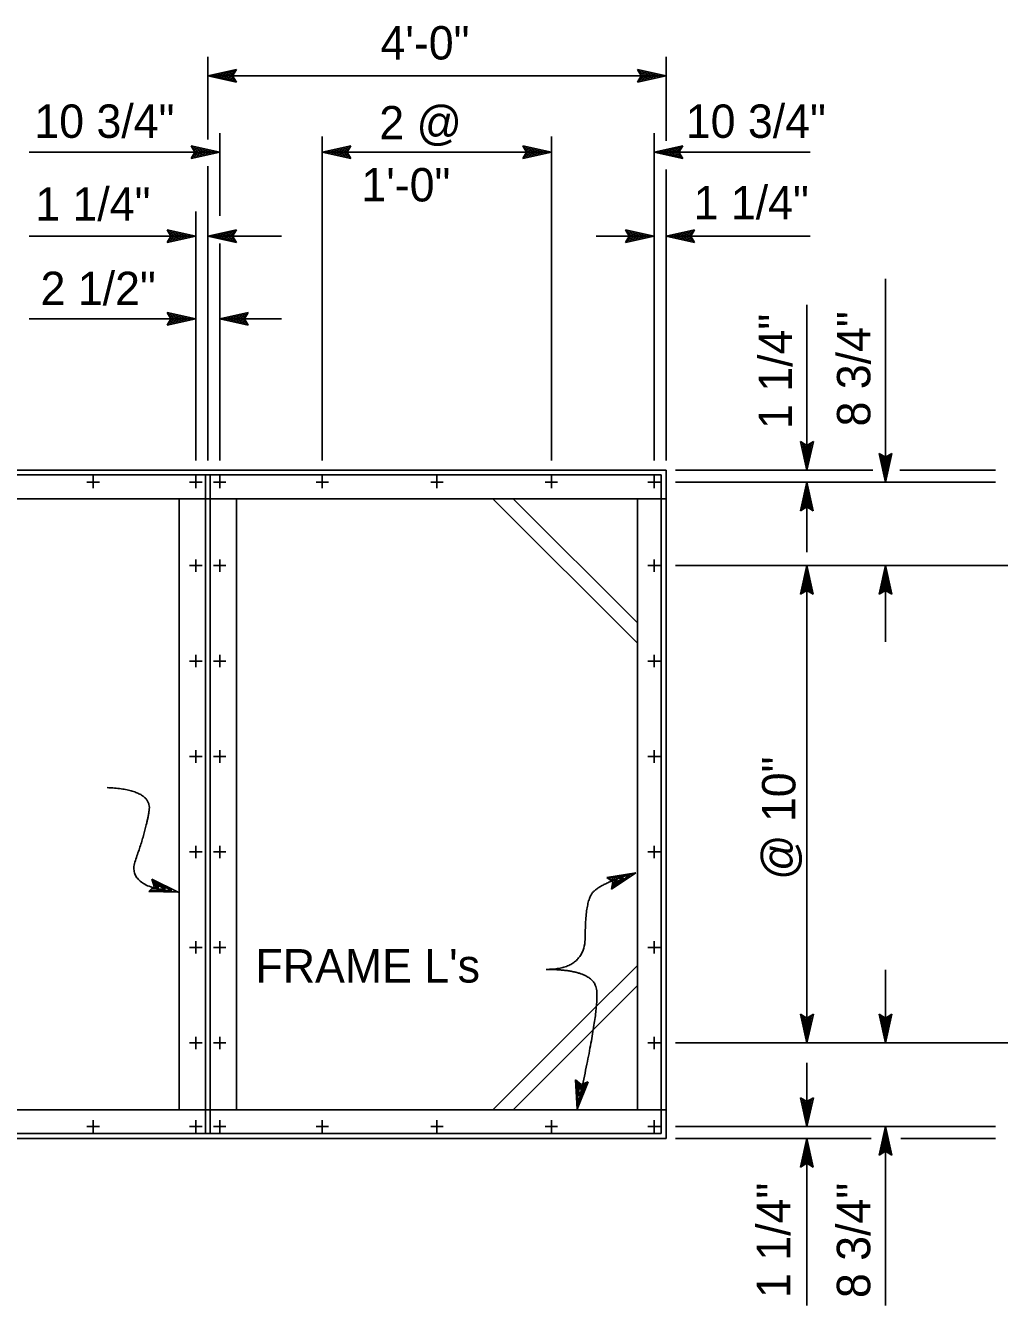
# Model space of a CAD drawing. Extents: x -894 to 866, y -476 to 714.
# Drawn here: x -712 to -508, y -187 to 81.2 of the extents above; entities that cross this region are included whole.
import ezdxf

# ---------------------------------------------------------------- set-up
doc = ezdxf.new("R2010")
doc.units = 0
for name, color, linetype in [('56 Stage 3 Anno', 7, 'Continuous'), ('57 Undefined', 7, 'Continuous'), ('60 Nongeo Data', 7, 'Continuous')]:
    doc.layers.add(name, color=color, linetype=linetype)

msp = doc.modelspace()

# ---------------------------------------------------------------- linework, layer by layer
at = {"layer": '56 Stage 3 Anno'}
for p, q in [((-673.82, 57.3), (-673.82, 74.64)), ((-577.82, 56.99), (-577.82, 74.64)), ((-673.82, 70.64), (-667.82, 71.97)), ((-667.82, 69.3), (-673.82, 70.64)), ((-673.82, 70.64), (-673.82, 70.64)), ((-577.82, 70.64), (-673.82, 70.64)), ((-668.04, 69.66), (-672.44, 70.64)), ((-672.43, 70.65), (-668.06, 71.61)), ((-671.06, 70.64), (-668.24, 71.27)), ((-668.27, 70.02), (-671.06, 70.64)), ((-669.68, 70.64), (-668.47, 70.91)), ((-668.45, 70.37), (-669.68, 70.64)), ((-667.82, 71.97), (-668.62, 70.64)), ((-668.62, 70.64), (-667.82, 69.3)), ((-667.82, 71.97), (-667.82, 71.97)), ((-583.02, 70.64), (-583.82, 71.98)), ((-583.82, 71.98), (-583.82, 71.98)), ((-583.82, 71.98), (-577.82, 70.64)), ((-577.82, 70.64), (-583.82, 69.31)), ((-583.82, 69.31), (-583.02, 70.64)), ((-583.61, 71.63), (-579.2, 70.64)), ((-579.22, 70.64), (-583.59, 69.67)), ((-580.59, 70.65), (-583.41, 70.02)), ((-583.37, 71.27), (-580.59, 70.65)), ((-583.2, 70.92), (-581.97, 70.65)), ((-581.97, 70.65), (-583.18, 70.38)), ((-577.82, 70.64), (-577.82, 70.64)), ((-667.82, 69.3), (-667.82, 69.3)), ((-583.82, 69.31), (-583.82, 69.31)), ((-671.32, 41.33), (-671.32, 58.64)), ((-649.82, -9.98), (-649.82, 57.92)), ((-601.82, -9.98), (-601.82, 57.92)), ((-580.32, -9.98), (-580.32, 58.64)), ((-671.32, 54.64), (-711.22, 54.64)), ((-676.52, 54.64), (-677.32, 55.98)), ((-677.32, 55.98), (-677.32, 55.98)), ((-677.32, 55.98), (-671.32, 54.64)), ((-671.32, 54.64), (-677.32, 53.31)), ((-677.32, 53.31), (-676.52, 54.64)), ((-677.11, 55.63), (-672.7, 54.64)), ((-672.71, 54.64), (-677.09, 53.67)), ((-674.09, 54.65), (-676.91, 54.02)), ((-676.87, 55.27), (-674.09, 54.65)), ((-676.7, 54.92), (-675.47, 54.65)), ((-675.47, 54.65), (-676.68, 54.38)), ((-671.32, 54.64), (-671.32, 54.64)), ((-649.82, 54.64), (-643.82, 55.97)), ((-649.82, 54.64), (-643.82, 55.97)), ((-649.82, 54.64), (-601.82, 54.64)), ((-643.82, 53.3), (-649.82, 54.64)), ((-649.82, 54.64), (-649.82, 54.64)), ((-643.82, 53.3), (-649.82, 54.64)), ((-649.82, 54.64), (-649.82, 54.64)), ((-644.04, 53.66), (-648.44, 54.64)), ((-644.04, 53.66), (-648.44, 54.64)), ((-648.43, 54.65), (-644.06, 55.61)), ((-648.43, 54.65), (-644.06, 55.61)), ((-647.06, 54.64), (-644.24, 55.27)), ((-647.06, 54.64), (-644.24, 55.27)), ((-644.27, 54.02), (-647.06, 54.64)), ((-644.27, 54.02), (-647.06, 54.64)), ((-645.68, 54.64), (-644.47, 54.91)), ((-645.68, 54.64), (-644.47, 54.91)), ((-644.45, 54.37), (-645.68, 54.64)), ((-644.45, 54.37), (-645.68, 54.64)), ((-643.82, 55.97), (-644.62, 54.64)), ((-643.82, 55.97), (-644.62, 54.64)), ((-644.62, 54.64), (-643.82, 53.3)), ((-644.62, 54.64), (-643.82, 53.3)), ((-643.82, 55.97), (-643.82, 55.97)), ((-643.82, 55.97), (-643.82, 55.97)), ((-607.02, 54.64), (-607.82, 55.98)), ((-607.82, 55.98), (-607.82, 55.98)), ((-607.82, 55.98), (-601.82, 54.64)), ((-601.82, 54.64), (-607.82, 53.31)), ((-607.82, 53.31), (-607.02, 54.64)), ((-607.61, 55.63), (-603.2, 54.64)), ((-603.21, 54.64), (-607.59, 53.67)), ((-604.59, 54.65), (-607.41, 54.02)), ((-607.37, 55.27), (-604.59, 54.65)), ((-607.2, 54.92), (-605.97, 54.65)), ((-605.97, 54.65), (-607.18, 54.38)), ((-601.82, 54.64), (-601.82, 54.64)), ((-580.32, 54.64), (-574.32, 55.97)), ((-574.32, 53.3), (-580.32, 54.64)), ((-580.32, 54.64), (-580.32, 54.64)), ((-580.32, 54.64), (-547.62, 54.64)), ((-574.54, 53.66), (-578.94, 54.64)), ((-578.93, 54.65), (-574.56, 55.61)), ((-577.56, 54.64), (-574.74, 55.27)), ((-574.77, 54.02), (-577.56, 54.64)), ((-576.18, 54.64), (-574.97, 54.91)), ((-574.95, 54.37), (-576.18, 54.64)), ((-574.32, 55.97), (-575.12, 54.64)), ((-575.12, 54.64), (-574.32, 53.3)), ((-574.32, 55.97), (-574.32, 55.97)), ((-677.32, 53.31), (-677.32, 53.31)), ((-673.82, -9.98), (-673.82, 51.68)), ((-643.82, 53.3), (-643.82, 53.3)), ((-643.82, 53.3), (-643.82, 53.3)), ((-607.82, 53.31), (-607.82, 53.31)), ((-577.82, -9.98), (-577.82, 50.98)), ((-574.32, 53.3), (-574.32, 53.3)), ((-676.32, -9.98), (-676.32, 42.2)), ((-681.52, 37.03), (-682.32, 38.37)), ((-682.32, 38.37), (-682.32, 38.37)), ((-682.32, 38.37), (-676.32, 37.03)), ((-682.11, 38.02), (-677.7, 37.03)), ((-681.87, 37.66), (-679.09, 37.03)), ((-673.82, 37.03), (-667.82, 38.36)), ((-672.43, 37.04), (-668.06, 38)), ((-671.06, 37.03), (-668.24, 37.66)), ((-667.82, 38.36), (-668.62, 37.03)), ((-667.82, 38.36), (-667.82, 38.36)), ((-585.52, 37.03), (-586.32, 38.37)), ((-586.32, 38.37), (-586.32, 38.37)), ((-586.32, 38.37), (-580.32, 37.03)), ((-586.11, 38.02), (-581.7, 37.03)), ((-585.87, 37.66), (-583.09, 37.03)), ((-577.82, 37.03), (-571.82, 38.36)), ((-576.43, 37.04), (-572.06, 38)), ((-575.06, 37.03), (-572.24, 37.66)), ((-571.82, 38.36), (-572.62, 37.03)), ((-571.82, 38.36), (-571.82, 38.36)), ((-676.32, 37.03), (-711.22, 37.03)), ((-676.32, 37.03), (-682.32, 35.7)), ((-682.32, 35.7), (-681.52, 37.03)), ((-682.32, 35.7), (-682.32, 35.7)), ((-677.71, 37.03), (-682.09, 36.06)), ((-679.09, 37.03), (-681.91, 36.41)), ((-681.7, 37.31), (-680.47, 37.03)), ((-680.47, 37.03), (-681.68, 36.77)), ((-676.32, 37.03), (-676.32, 37.03)), ((-667.82, 35.69), (-673.82, 37.03)), ((-673.82, 37.03), (-673.82, 37.03)), ((-658.34, 37.03), (-673.82, 37.03)), ((-668.04, 36.05), (-672.44, 37.03)), ((-671.32, -9.98), (-671.32, 35.5)), ((-668.27, 36.41), (-671.06, 37.03)), ((-669.68, 37.03), (-668.47, 37.3)), ((-668.45, 36.75), (-669.68, 37.03)), ((-668.62, 37.03), (-667.82, 35.69)), ((-667.82, 35.69), (-667.82, 35.69)), ((-592.46, 37.03), (-580.32, 37.03)), ((-580.32, 37.03), (-586.32, 35.7)), ((-586.32, 35.7), (-585.52, 37.03)), ((-586.32, 35.7), (-586.32, 35.7)), ((-581.71, 37.03), (-586.09, 36.06)), ((-583.09, 37.03), (-585.91, 36.41)), ((-585.7, 37.31), (-584.47, 37.03)), ((-584.47, 37.03), (-585.68, 36.77)), ((-580.32, 37.03), (-580.32, 37.03)), ((-571.82, 35.69), (-577.82, 37.03)), ((-577.82, 37.03), (-577.82, 37.03)), ((-577.82, 37.03), (-547.62, 37.03)), ((-572.04, 36.05), (-576.44, 37.03)), ((-572.27, 36.41), (-575.06, 37.03)), ((-573.68, 37.03), (-572.47, 37.3)), ((-572.45, 36.75), (-573.68, 37.03)), ((-572.62, 37.03), (-571.82, 35.69)), ((-571.82, 35.69), (-571.82, 35.69)), ((-531.82, -14.48), (-531.82, 28.13)), ((-548.29, 22.69), (-548.29, -11.98)), ((-531.82, -14.48), (-531.82, 22.69)), ((-676.32, 19.72), (-711.22, 19.72)), ((-681.52, 19.72), (-682.32, 21.06)), ((-682.32, 21.06), (-682.32, 21.06)), ((-682.32, 21.06), (-676.32, 19.72)), ((-676.32, 19.72), (-682.32, 18.39)), ((-682.32, 18.39), (-681.52, 19.72)), ((-682.11, 20.7), (-677.7, 19.72)), ((-677.71, 19.72), (-682.09, 18.75)), ((-679.09, 19.72), (-681.91, 19.1)), ((-681.87, 20.34), (-679.09, 19.72)), ((-681.7, 20), (-680.47, 19.72)), ((-680.47, 19.72), (-681.68, 19.45)), ((-676.32, 19.72), (-676.32, 19.72)), ((-671.32, 19.72), (-665.32, 21.05)), ((-671.32, 19.72), (-665.32, 21.05)), ((-665.32, 18.38), (-671.32, 19.72)), ((-671.32, 19.72), (-671.32, 19.72)), ((-665.32, 18.38), (-671.32, 19.72)), ((-671.32, 19.72), (-671.32, 19.72)), ((-658.34, 19.72), (-671.32, 19.72)), ((-665.54, 18.74), (-669.94, 19.72)), ((-665.54, 18.74), (-669.94, 19.72)), ((-669.93, 19.72), (-665.56, 20.69)), ((-669.93, 19.72), (-665.56, 20.69)), ((-668.56, 19.72), (-665.74, 20.34)), ((-668.56, 19.72), (-665.74, 20.34)), ((-665.77, 19.09), (-668.56, 19.72)), ((-665.77, 19.09), (-668.56, 19.72)), ((-667.18, 19.72), (-665.97, 19.98)), ((-667.18, 19.72), (-665.97, 19.98)), ((-665.95, 19.44), (-667.18, 19.72)), ((-665.95, 19.44), (-667.18, 19.72)), ((-665.32, 21.05), (-666.12, 19.72)), ((-665.32, 21.05), (-666.12, 19.72)), ((-666.12, 19.72), (-665.32, 18.38)), ((-666.12, 19.72), (-665.32, 18.38)), ((-665.32, 21.05), (-665.32, 21.05)), ((-665.32, 21.05), (-665.32, 21.05)), ((-682.32, 18.39), (-682.32, 18.39)), ((-665.32, 18.38), (-665.32, 18.38)), ((-665.32, 18.38), (-665.32, 18.38)), ((-548.29, -11.98), (-549.62, -5.98)), ((-549.62, -5.98), (-549.62, -5.98)), ((-549.62, -5.98), (-548.29, -6.78)), ((-548.3, -10.59), (-549.26, -6.21)), ((-548.29, -9.21), (-548.92, -6.39)), ((-548.29, -7.83), (-548.56, -6.62)), ((-548.29, -6.78), (-546.95, -5.98)), ((-546.95, -5.98), (-548.29, -11.98)), ((-547.31, -6.19), (-548.29, -10.6)), ((-547.67, -6.43), (-548.29, -9.21)), ((-548.01, -6.6), (-548.29, -7.83)), ((-546.95, -5.98), (-546.95, -5.98)), ((-531.82, -14.48), (-533.15, -8.48)), ((-533.15, -8.48), (-533.15, -8.48)), ((-533.15, -8.48), (-531.82, -9.28)), ((-531.83, -13.09), (-532.79, -8.71)), ((-531.82, -11.71), (-532.45, -8.89)), ((-531.82, -10.33), (-532.09, -9.12)), ((-531.82, -9.28), (-530.48, -8.48)), ((-530.48, -8.48), (-531.82, -14.48)), ((-530.84, -8.69), (-531.82, -13.1)), ((-531.2, -8.93), (-531.82, -11.71)), ((-531.55, -9.1), (-531.82, -10.33)), ((-530.48, -8.48), (-530.48, -8.48)), ((-575.82, -11.98), (-534.51, -11.98)), ((-548.29, -11.98), (-548.29, -11.98)), ((-528.86, -11.98), (-508.82, -11.98)), ((-575.82, -14.48), (-508.82, -14.48)), ((-549.63, -20.48), (-548.29, -14.48)), ((-549.28, -20.26), (-548.29, -15.86)), ((-548.29, -14.48), (-548.29, -14.48)), ((-548.29, -14.48), (-546.96, -20.48)), ((-548.29, -14.48), (-548.29, -29.18)), ((-548.29, -15.87), (-547.32, -20.24)), ((-531.82, -14.48), (-531.82, -14.48)), ((-548.92, -20.03), (-548.29, -17.24)), ((-548.57, -19.85), (-548.29, -18.62)), ((-548.29, -17.24), (-547.67, -20.06)), ((-548.29, -18.62), (-548.03, -19.83)), ((-548.29, -19.68), (-549.63, -20.48)), ((-549.63, -20.48), (-549.63, -20.48)), ((-546.96, -20.48), (-548.29, -19.68)), ((-546.96, -20.48), (-546.96, -20.48)), ((-575.82, -31.98), (-506.06, -31.98)), ((-549.63, -37.98), (-548.29, -31.98)), ((-548.29, -31.98), (-548.29, -131.98)), ((-548.29, -31.98), (-548.29, -31.98)), ((-548.29, -31.98), (-546.96, -37.98)), ((-533.16, -37.98), (-531.82, -31.98)), ((-531.82, -31.98), (-531.82, -47.94)), ((-531.82, -31.98), (-531.82, -31.98)), ((-531.82, -31.98), (-530.49, -37.98)), ((-549.28, -37.76), (-548.29, -33.36)), ((-548.92, -37.53), (-548.29, -34.74)), ((-548.29, -33.37), (-547.32, -37.74)), ((-548.29, -34.74), (-547.67, -37.56)), ((-532.81, -37.76), (-531.82, -33.36)), ((-532.45, -37.53), (-531.83, -34.74)), ((-531.83, -34.74), (-531.2, -37.56)), ((-531.82, -33.37), (-530.85, -37.74)), ((-548.29, -37.18), (-549.63, -37.98)), ((-548.57, -37.35), (-548.29, -36.12)), ((-548.29, -36.12), (-548.03, -37.33)), ((-546.96, -37.98), (-548.29, -37.18)), ((-531.82, -37.18), (-533.16, -37.98)), ((-532.1, -37.35), (-531.83, -36.12)), ((-531.83, -36.12), (-531.56, -37.33)), ((-530.49, -37.98), (-531.82, -37.18)), ((-549.63, -37.98), (-549.63, -37.98)), ((-546.96, -37.98), (-546.96, -37.98)), ((-533.16, -37.98), (-533.16, -37.98)), ((-530.49, -37.98), (-530.49, -37.98)), ((-590.2, -97.29), (-584.13, -96.32)), ((-584.13, -96.32), (-589.22, -99.77)), ((-584.13, -96.32), (-584.13, -96.32)), ((-686.16, -100.25), (-685.07, -99.15)), ((-685.07, -99.15), (-685.52, -97.65)), ((-685.52, -97.65), (-685.52, -97.65)), ((-685.52, -97.65), (-680.02, -100.41)), ((-685.39, -98.05), (-681.36, -100.07)), ((-685.25, -98.46), (-682.7, -99.74)), ((-685.17, -98.84), (-684.04, -99.4)), ((-588.96, -98.24), (-590.2, -97.29)), ((-590.2, -97.29), (-590.2, -97.29)), ((-589.87, -97.54), (-585.41, -96.83)), ((-589.52, -97.79), (-586.7, -97.34)), ((-589.23, -98.05), (-587.98, -97.85)), ((-589.22, -99.77), (-588.96, -98.24)), ((-585.42, -96.84), (-589.13, -99.35)), ((-586.7, -97.34), (-589.09, -98.96)), ((-587.98, -97.85), (-589.01, -98.54)), ((-680.02, -100.41), (-686.16, -100.25)), ((-686.16, -100.25), (-686.16, -100.25)), ((-681.37, -100.07), (-685.85, -99.95)), ((-682.7, -99.74), (-685.59, -99.66)), ((-684.04, -99.4), (-685.28, -99.37)), ((-680.02, -100.41), (-680.02, -100.41)), ((-589.22, -99.77), (-589.22, -99.77)), ((-531.82, -116.68), (-531.82, -131.98)), ((-548.29, -131.98), (-549.62, -125.98)), ((-549.62, -125.98), (-549.62, -125.98)), ((-549.62, -125.98), (-548.29, -126.78)), ((-548.29, -126.78), (-546.95, -125.98)), ((-546.95, -125.98), (-548.29, -131.98)), ((-546.95, -125.98), (-546.95, -125.98)), ((-531.82, -131.98), (-533.15, -125.98)), ((-533.15, -125.98), (-533.15, -125.98)), ((-533.15, -125.98), (-531.82, -126.78)), ((-531.82, -126.78), (-530.48, -125.98)), ((-530.48, -125.98), (-531.82, -131.98)), ((-530.48, -125.98), (-530.48, -125.98)), ((-548.3, -130.59), (-549.26, -126.21)), ((-548.29, -129.21), (-548.92, -126.39)), ((-548.29, -127.83), (-548.56, -126.62)), ((-547.31, -126.19), (-548.29, -130.6)), ((-547.67, -126.43), (-548.29, -129.21)), ((-548.01, -126.6), (-548.29, -127.83)), ((-531.83, -130.59), (-532.79, -126.21)), ((-531.82, -129.21), (-532.45, -126.39)), ((-531.82, -127.83), (-532.09, -126.62)), ((-530.84, -126.19), (-531.82, -130.6)), ((-531.2, -126.43), (-531.82, -129.21)), ((-531.55, -126.6), (-531.82, -127.83)), ((-575.82, -131.98), (-505.86, -131.98)), ((-548.29, -131.98), (-548.29, -131.98)), ((-531.82, -131.98), (-531.82, -131.98)), ((-548.29, -136.14), (-548.29, -149.48)), ((-596.45, -145.83), (-596.76, -139.69)), ((-596.76, -139.69), (-596.76, -139.69)), ((-596.76, -139.69), (-595.59, -140.7)), ((-596.22, -144.45), (-596.45, -139.98)), ((-594.13, -140.13), (-596.45, -145.83)), ((-594.52, -140.29), (-596.22, -144.46)), ((-595.99, -143.1), (-596.14, -140.21)), ((-594.91, -140.46), (-595.99, -143.1)), ((-595.76, -141.74), (-595.82, -140.5)), ((-595.28, -140.57), (-595.76, -141.74)), ((-595.59, -140.7), (-594.13, -140.13)), ((-594.13, -140.13), (-594.13, -140.13)), ((-548.29, -149.48), (-549.62, -143.48)), ((-549.62, -143.48), (-549.62, -143.48)), ((-549.62, -143.48), (-548.29, -144.28)), ((-548.3, -148.09), (-549.26, -143.71)), ((-548.29, -146.71), (-548.92, -143.89)), ((-548.29, -145.33), (-548.56, -144.12)), ((-548.29, -144.28), (-546.95, -143.48)), ((-546.95, -143.48), (-548.29, -149.48)), ((-547.31, -143.69), (-548.29, -148.1)), ((-547.67, -143.93), (-548.29, -146.71)), ((-548.01, -144.1), (-548.29, -145.33)), ((-546.95, -143.48), (-546.95, -143.48)), ((-596.45, -145.83), (-596.45, -145.83)), ((-575.82, -149.48), (-508.82, -149.48)), ((-548.29, -149.48), (-548.29, -149.48)), ((-533.16, -155.48), (-531.82, -149.48)), ((-531.82, -149.48), (-531.82, -186.98)), ((-531.82, -149.48), (-531.82, -149.48)), ((-531.82, -149.48), (-530.49, -155.48)), ((-575.82, -151.98), (-534.83, -151.98)), ((-549.63, -157.98), (-548.29, -151.98)), ((-549.63, -157.98), (-548.29, -151.98)), ((-548.29, -151.98), (-548.29, -151.98)), ((-548.29, -151.98), (-546.96, -157.98)), ((-548.29, -151.98), (-548.29, -151.98)), ((-548.29, -151.98), (-546.96, -157.98)), ((-548.29, -151.98), (-548.29, -186.98)), ((-532.81, -155.26), (-531.82, -150.86)), ((-532.45, -155.03), (-531.83, -152.24)), ((-531.83, -152.24), (-531.2, -155.06)), ((-531.82, -150.87), (-530.85, -155.24)), ((-528.63, -151.98), (-508.82, -151.98)), ((-549.28, -157.76), (-548.29, -153.36)), ((-549.28, -157.76), (-548.29, -153.36)), ((-548.92, -157.53), (-548.29, -154.74)), ((-548.92, -157.53), (-548.29, -154.74)), ((-548.29, -153.37), (-547.32, -157.74)), ((-548.29, -153.37), (-547.32, -157.74)), ((-548.29, -154.74), (-547.67, -157.56)), ((-548.29, -154.74), (-547.67, -157.56)), ((-531.82, -154.68), (-533.16, -155.48)), ((-533.16, -155.48), (-533.16, -155.48)), ((-532.1, -154.85), (-531.83, -153.62)), ((-531.83, -153.62), (-531.56, -154.83)), ((-530.49, -155.48), (-531.82, -154.68)), ((-530.49, -155.48), (-530.49, -155.48)), ((-548.29, -157.18), (-549.63, -157.98)), ((-548.29, -157.18), (-549.63, -157.98)), ((-549.63, -157.98), (-549.63, -157.98)), ((-549.63, -157.98), (-549.63, -157.98)), ((-548.57, -157.35), (-548.29, -156.12)), ((-548.57, -157.35), (-548.29, -156.12)), ((-548.29, -156.12), (-548.03, -157.33)), ((-548.29, -156.12), (-548.03, -157.33)), ((-546.96, -157.98), (-548.29, -157.18)), ((-546.96, -157.98), (-548.29, -157.18)), ((-546.96, -157.98), (-546.96, -157.98)), ((-546.96, -157.98), (-546.96, -157.98))]:
    msp.add_line(p, q, dxfattribs=at)
for points in [[(-694.9, -78.48), (-685.39, -78.92), (-686.81, -87.77), (-691.07, -99.47), (-680.02, -100.41)], [(-602.9, -116.58), (-594.74, -116.58), (-594.74, -102.82), (-592.02, -98.66), (-584.12, -96.34)], [(-602.9, -116.58), (-593.3, -116.58), (-591.54, -124.42), (-596.45, -145.83)]]:
    msp.add_open_spline(points, degree=2, dxfattribs=at)
at = {"layer": '60 Nongeo Data'}
for p, q in [((-577.82, -11.98), (-805.82, -11.98)), ((-578.82, -12.98), (-805.82, -12.98)), ((-697.82, -15.78), (-697.82, -13.18)), ((-676.32, -15.78), (-676.32, -13.18)), ((-674.32, -12.98), (-674.32, -150.98)), ((-673.32, -12.98), (-673.32, -150.98)), ((-671.32, -15.78), (-671.32, -13.18)), ((-649.82, -15.78), (-649.82, -13.18)), ((-625.82, -15.78), (-625.82, -13.18)), ((-601.82, -15.78), (-601.82, -13.18)), ((-580.32, -15.78), (-580.32, -13.18)), ((-578.82, -12.98), (-578.82, -150.98)), ((-577.82, -11.98), (-577.82, -151.98)), ((-696.52, -14.48), (-699.12, -14.48)), ((-675.02, -14.48), (-677.62, -14.48)), ((-670.02, -14.48), (-672.62, -14.48)), ((-648.52, -14.48), (-651.12, -14.48)), ((-624.52, -14.48), (-627.12, -14.48)), ((-600.52, -14.48), (-603.12, -14.48)), ((-579.02, -14.48), (-581.62, -14.48)), ((-577.82, -17.98), (-805.82, -17.98)), ((-679.82, -17.98), (-679.82, -145.98)), ((-679.82, -17.98), (-679.82, -145.98)), ((-667.82, -17.98), (-667.82, -145.98)), ((-614.07, -17.98), (-583.82, -48.22)), ((-609.82, -17.98), (-583.82, -43.98)), ((-583.82, -17.98), (-583.82, -145.98)), ((-675.02, -31.98), (-677.62, -31.98)), ((-675.02, -31.98), (-677.62, -31.98)), ((-676.32, -33.28), (-676.32, -30.68)), ((-676.32, -33.28), (-676.32, -30.68)), ((-672.62, -31.98), (-670.02, -31.98)), ((-671.32, -33.28), (-671.32, -30.68)), ((-579.02, -31.98), (-581.62, -31.98)), ((-580.32, -33.28), (-580.32, -30.68)), ((-676.32, -53.28), (-676.32, -50.68)), ((-676.32, -53.28), (-676.32, -50.68)), ((-671.32, -53.28), (-671.32, -50.68)), ((-580.32, -53.28), (-580.32, -50.68)), ((-675.02, -51.98), (-677.62, -51.98)), ((-675.02, -51.98), (-677.62, -51.98)), ((-672.62, -51.98), (-670.02, -51.98)), ((-579.02, -51.98), (-581.62, -51.98)), ((-675.02, -71.98), (-677.62, -71.98)), ((-675.02, -71.98), (-677.62, -71.98)), ((-676.32, -73.28), (-676.32, -70.68)), ((-676.32, -73.28), (-676.32, -70.68)), ((-672.62, -71.98), (-670.02, -71.98)), ((-671.32, -73.28), (-671.32, -70.68)), ((-579.02, -71.98), (-581.62, -71.98)), ((-580.32, -73.28), (-580.32, -70.68)), ((-676.32, -93.28), (-676.32, -90.68)), ((-676.32, -93.28), (-676.32, -90.68)), ((-671.32, -93.28), (-671.32, -90.68)), ((-580.32, -93.28), (-580.32, -90.68)), ((-675.02, -91.98), (-677.62, -91.98)), ((-675.02, -91.98), (-677.62, -91.98)), ((-672.62, -91.98), (-670.02, -91.98)), ((-579.02, -91.98), (-581.62, -91.98)), ((-675.02, -111.98), (-677.62, -111.98)), ((-675.02, -111.98), (-677.62, -111.98)), ((-676.32, -113.28), (-676.32, -110.68)), ((-676.32, -113.28), (-676.32, -110.68)), ((-672.62, -111.98), (-670.02, -111.98)), ((-671.32, -113.28), (-671.32, -110.68)), ((-579.02, -111.98), (-581.62, -111.98)), ((-580.32, -113.28), (-580.32, -110.68)), ((-594.98, -126.89), (-583.82, -115.73)), ((-593.84, -129.99), (-583.82, -119.98)), ((-614.07, -145.98), (-594.98, -126.89)), ((-676.32, -133.28), (-676.32, -130.68)), ((-676.32, -133.28), (-676.32, -130.68)), ((-671.32, -133.28), (-671.32, -130.68)), ((-609.82, -145.98), (-593.84, -129.99)), ((-580.32, -133.28), (-580.32, -130.68)), ((-675.02, -131.98), (-677.62, -131.98)), ((-675.02, -131.98), (-677.62, -131.98)), ((-672.62, -131.98), (-670.02, -131.98)), ((-579.02, -131.98), (-581.62, -131.98)), ((-577.82, -145.98), (-805.82, -145.98)), ((-699.12, -149.48), (-696.52, -149.48)), ((-697.82, -148.18), (-697.82, -150.78)), ((-677.62, -149.48), (-675.02, -149.48)), ((-676.32, -148.18), (-676.32, -150.78)), ((-672.62, -149.48), (-670.02, -149.48)), ((-671.32, -148.18), (-671.32, -150.78)), ((-651.12, -149.48), (-648.52, -149.48)), ((-649.82, -148.18), (-649.82, -150.78)), ((-627.12, -149.48), (-624.52, -149.48)), ((-625.82, -148.18), (-625.82, -150.78)), ((-603.12, -149.48), (-600.52, -149.48)), ((-601.82, -148.18), (-601.82, -150.78)), ((-579.02, -149.48), (-581.62, -149.48)), ((-581.62, -149.48), (-579.02, -149.48)), ((-580.32, -150.78), (-580.32, -148.18)), ((-580.32, -148.18), (-580.32, -150.78)), ((-578.82, -150.98), (-805.82, -150.98)), ((-577.82, -151.98), (-805.82, -151.98))]:
    msp.add_line(p, q, dxfattribs=at)

# ---------------------------------------------------------------- texts
at = {"layer": '57 Undefined'}
for s, p in [('4\'-0"', (-637.63, 74.06)), ('10 3/4"', (-710.14, 57.64)), ('2 @', (-637.89, 57.32)), ('10 3/4"', (-573.67, 57.64)), ('1\'-0"', (-641.63, 44.32)), ('1 1/4"', (-709.96, 40.27)), ('1 1/4"', (-572.04, 40.57)), ('2 1/2"', (-708.84, 22.6)), ("FRAME L's", (-663.82, -119.33))]:
    msp.add_text(s, height=7, dxfattribs=at).set_placement(p)
for s, p in [('1 1/4"', (-551.42, -3.36)), ('8 3/4"', (-535.01, -2.82)), ('@ 10"', (-550.71, -97.82)), ('1 1/4"', (-551.8, -185.42)), ('8 3/4"', (-535.04, -185.44))]:
    msp.add_text(s, height=7, rotation=90, dxfattribs=at).set_placement(p)

doc.saveas('drawing.dxf')
